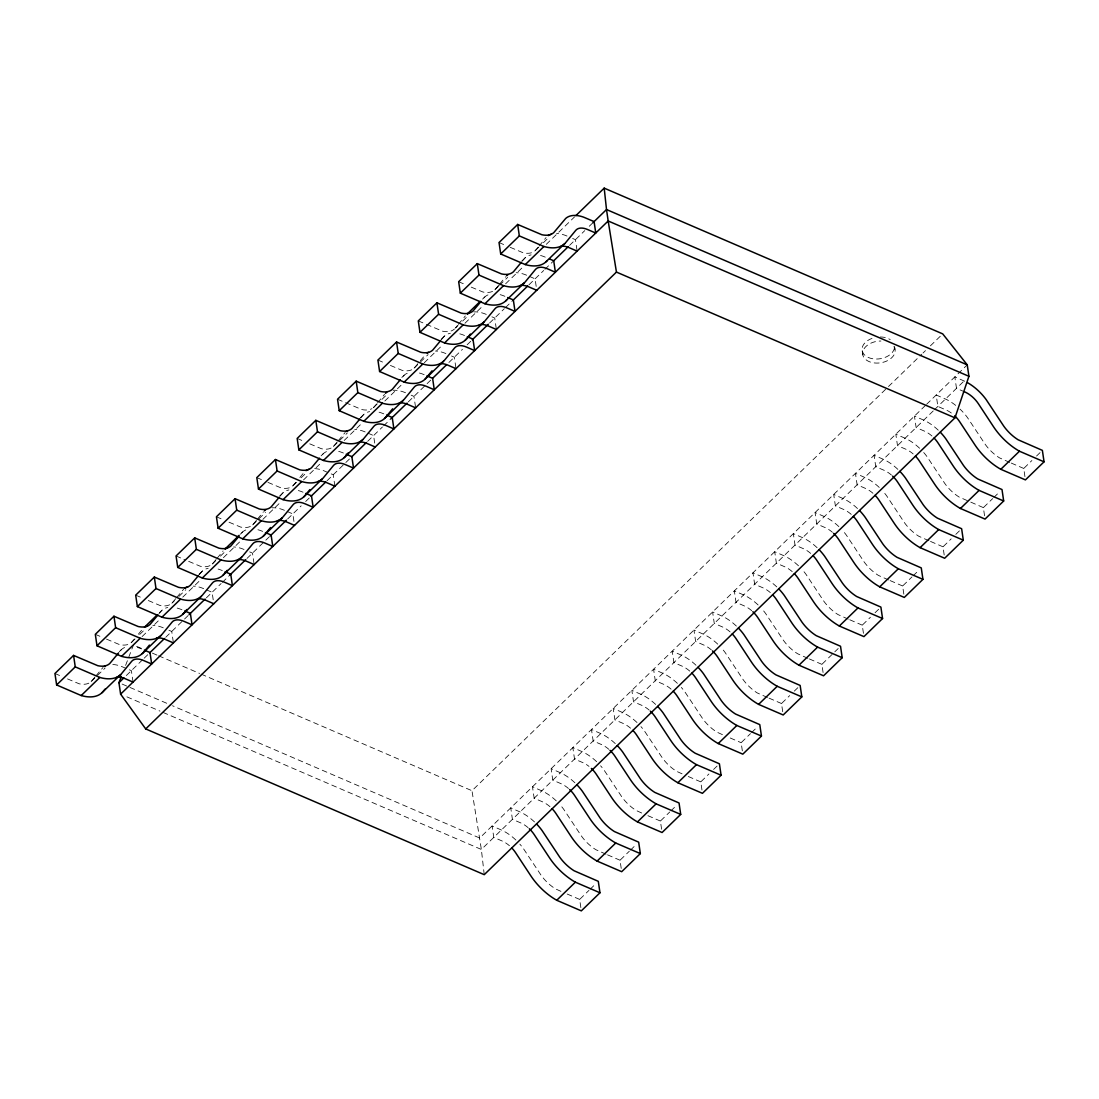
<?xml version="1.0" encoding="UTF-8"?>
<svg xmlns="http://www.w3.org/2000/svg" width="1099" height="1099" viewBox="0 0 1099 1099"><rect width="100%" height="100%" fill="white"/><g stroke="black" fill="none" stroke-linecap="round" stroke-linejoin="round"><path stroke-width="0.75" stroke-dasharray="5 3.75" d="M125.602 665.403L133.46 644.976M94.995 677.025L91.162 681.572A29.316 16.059 45.9 0 1 79.142 683.784L67.437 678.88M95.998 675.803L102.935 667.533M134.38 639.055L131.523 642.393A29.316 16.059 45.9 0 1 119.516 644.605L104.68 638.354M138.364 634.205L142.348 629.356M158.984 613.695L161.938 610.275A34.852 19.095 45.9 0 1 167.79 607.5M175.744 598.667L171.897 603.214A29.316 16.059 45.9 0 1 159.877 605.425L145.054 599.175M176.733 597.458L183.684 589.174M199.359 574.53L202.312 571.095A34.852 19.095 45.9 0 1 208.164 568.32M216.118 559.487L212.272 564.034A29.316 16.059 45.9 0 1 200.252 566.246L183.863 559.322M217.107 558.278L223.083 550.997M256.479 520.308L252.646 524.855A29.316 16.059 45.9 0 1 240.626 527.067L228.922 522.162M257.482 519.099L263.458 511.832M280.094 496.171L283.047 492.737A34.852 19.095 45.9 0 1 288.9 489.962M295.865 482.337L293.007 485.676A29.316 16.059 45.9 0 1 281.001 487.887L264.612 480.964M299.848 477.488L303.832 472.652M337.228 441.949L333.382 446.496A29.316 16.059 45.9 0 1 321.375 448.708L309.657 443.804M338.217 440.74L345.168 432.457M360.843 417.812L363.796 414.378A34.852 19.095 45.9 0 1 369.649 411.603M376.6 403.979L373.756 407.317A29.316 16.059 45.9 0 1 372.904 408.031M377.603 402.77L384.568 394.294M441.592 339.454L444.546 336.019A34.852 19.095 45.9 0 1 450.384 333.258M455.357 328.052L457.349 325.62M458.338 324.411L465.317 315.935M498.712 285.232L494.866 289.779A29.316 16.059 45.9 0 1 482.859 291.991L471.141 287.086M499.715 284.023L505.691 276.756M522.327 261.095L525.281 257.661A34.852 19.095 45.9 0 1 531.133 254.899M538.084 247.261L535.24 250.599A29.316 16.059 45.9 0 1 523.22 252.811L506.831 245.888M539.087 246.052L546.066 237.576M390.406 365.445L402.11 370.349A29.316 16.059 45.9 0 0 414.131 368.138L425.904 354.098M120.602 650.457L121.563 649.454A34.852 19.095 45.9 0 1 127.415 646.679M241.725 532.919L242.687 531.916A34.852 19.095 45.9 0 1 248.525 529.141M322.46 454.56L323.422 453.557A34.852 19.095 45.9 0 1 329.274 450.782M403.209 376.201L404.171 375.199A34.852 19.095 45.9 0 1 410.009 372.437M483.945 297.843L484.906 296.84A34.852 19.095 45.9 0 1 490.758 294.079M119.242 651.707L121.563 649.454M159.616 612.528L161.938 610.275M198.823 574.489L202.312 571.095M240.351 534.183L242.687 531.916M279.558 496.13L283.047 492.737M321.1 455.824L323.422 453.557M360.307 417.771L363.796 414.378M401.836 377.465L404.171 375.199M441.042 339.412L444.546 336.019M482.585 299.107L484.906 296.84M521.791 261.054L525.281 257.661M91.162 681.572L105.133 668.013M131.523 642.393L135.026 639M139.683 634.48L145.508 628.834M171.897 603.214L174.233 600.947M178.89 596.427L185.868 589.655M212.272 564.034L215.761 560.641M220.418 556.121L226.243 550.475M252.646 524.855L265.45 512.422M293.007 485.676L296.51 482.282M301.167 477.763L306.992 472.117M333.382 446.496L347.366 432.937M373.756 407.317L377.245 403.924M381.903 399.404L387.727 393.758M414.131 368.138L428.102 354.579M455.659 327.832L457.995 325.565M462.652 321.045L468.476 315.399M494.866 289.779L498.369 286.386M499.523 285.259L507.683 277.346M535.24 250.599L538.73 247.206M543.401 242.687L548.058 238.167M142.087 636.596L159.328 619.863M182.75 597.142L201.227 579.2M223.413 557.674L241.904 539.733M262.84 519.401L281.33 501.46M303.516 479.933L321.993 462.006M344.179 440.479L362.656 422.538M384.842 401.011L402.097 384.265M424.283 362.739L442.76 344.798M464.946 323.271L483.423 305.343M505.609 283.817L522.863 267.071M546.272 244.349L574.612 216.846M126.33 675.528L143.021 659.345M144.175 658.205L150 652.559M165.729 637.296L190.374 613.379M206.365 597.856L221.133 583.528M222.369 582.333L230.749 574.2M247 558.429L271.123 535.021M287.622 519.003L301.167 505.856M305.659 501.501L311.484 495.841M327.021 480.771L351.859 456.662M367.657 441.331L382.425 427.003M383.661 425.808L392.233 417.483M408.279 401.904L432.608 378.303M448.914 362.478L462.487 349.303M467.144 344.784L472.968 339.124M489.55 323.051L504.317 308.709M505.554 307.514L513.343 299.945M528.949 284.82L543.717 270.478M544.953 269.282L553.717 260.765M569.57 245.379L584.764 230.639M589.27 226.27L594.092 221.586M484.233 874.667L481.362 849.458L471.979 790.717L887.264 387.713M888.5 386.505L921.773 354.221M923.009 353.026L925.468 350.636M930.4 345.855L942.722 333.89M925.385 405.476L479.686 838.015L172.502 705.75M926.622 404.281L967.244 364.854M933.216 410.944L481.362 849.458L161.567 711.767M934.438 409.748L963.988 381.078M580.849 907.595L579.668 899.408L588.982 890.369M590.149 889.242L595.96 883.596M621.223 868.416L620.028 860.229L629.356 851.189M630.51 850.063L636.335 844.417M661.598 829.237L660.403 821.049L669.717 812.01M670.885 810.883L676.709 805.237M701.973 790.057L700.777 781.87L708.924 773.971M713.581 769.451L717.084 766.058M742.347 750.878L741.152 742.69L750.466 733.651M751.634 732.525L757.458 726.879M782.708 711.699L781.513 703.525L789.673 695.612M794.33 691.092L797.819 687.699M823.082 672.519L821.887 664.346L838.194 648.52M863.457 633.34L862.262 625.166L870.408 617.253M875.065 612.734L879.736 608.214M903.831 594.161L902.636 585.987L911.95 576.948M913.118 575.807L918.943 570.161M944.192 554.981L943.011 546.807L951.157 538.895M955.814 534.375L960.471 529.855M984.567 515.802L983.371 507.628L992.685 498.589M993.853 497.449L999.678 491.803M1024.941 476.623L1023.746 468.449L1031.892 460.536M1036.563 456.016L1040.052 452.623M567.002 236.038L565.01 235.255A34.852 19.095 45.9 0 0 556.561 233.524M545.269 257.139L543.263 256.342A34.852 19.095 45.9 0 0 538.908 255.105M526.627 275.217L524.635 274.434A34.852 19.095 45.9 0 0 516.187 272.703M504.894 296.318L502.902 295.521A34.852 19.095 45.9 0 0 498.534 294.285M486.266 314.396L484.261 313.6A34.852 19.095 45.9 0 0 473.916 311.924M464.52 335.497L462.528 334.7A34.852 19.095 45.9 0 0 458.159 333.464M445.892 353.576L443.886 352.779A34.852 19.095 45.9 0 0 435.451 351.062M424.145 374.663L422.153 373.88A34.852 19.095 45.9 0 0 417.799 372.643M405.517 392.755L403.525 391.958A34.852 19.095 45.9 0 0 393.181 390.282M383.785 413.842L381.779 413.059A34.852 19.095 45.9 0 0 377.424 411.823M365.143 431.934L363.151 431.138A34.852 19.095 45.9 0 0 354.702 429.421M343.41 453.022L341.404 452.238A34.852 19.095 45.9 0 0 337.05 451.002M303.036 492.201L301.044 491.418A34.852 19.095 45.9 0 0 296.675 490.181M284.407 510.293L282.402 509.496A34.852 19.095 45.9 0 0 272.057 507.82M262.661 531.38L260.669 530.597A34.852 19.095 45.9 0 0 256.314 529.361M244.033 549.473L242.041 548.676A34.852 19.095 45.9 0 0 233.592 546.959M222.3 570.56L220.295 569.777A34.852 19.095 45.9 0 0 218.083 569.062M203.658 588.652L201.667 587.855A34.852 19.095 45.9 0 0 193.218 586.138M181.926 609.739L179.92 608.956A34.852 19.095 45.9 0 0 175.565 607.72M163.284 627.831L161.292 627.034A34.852 19.095 45.9 0 0 152.843 625.317M141.551 648.918L139.559 648.135A34.852 19.095 45.9 0 0 137.348 647.421M964.702 391.89L956.501 388.359L954.825 376.902L965.293 381.49M572.634 238.456L575.45 239.678L577.126 251.122M499.028 242.536L505.279 245.228M1009.706 462.404L999.513 457.871A29.316 16.059 45.9 0 1 985.199 444.326L967.477 417.593A34.852 19.095 45.9 0 0 959.976 409.075M1011.272 463.077L1023.746 468.449M529.443 276.426L535.089 278.858L536.752 290.301M458.668 281.715L464.904 284.394M983.371 507.628L959.139 497.05A29.316 16.059 45.9 0 1 944.824 483.505L927.103 456.772A34.852 19.095 45.9 0 0 923.572 452.362M491.899 316.814L494.715 318.037L496.377 329.48M418.293 320.894L442.485 331.17A29.316 16.059 45.9 0 0 454.505 328.958M928.957 540.763L918.764 536.23A29.316 16.059 45.9 0 1 904.45 522.684L886.728 495.951A34.852 19.095 45.9 0 0 883.198 491.541M930.523 541.436L943.011 546.807M451.524 355.994L454.34 357.216L456.016 368.66M377.919 360.074L384.155 362.752M888.596 579.942L878.403 575.409A29.316 16.059 45.9 0 1 864.089 561.864L846.354 535.131A34.852 19.095 45.9 0 0 842.823 530.721M890.149 580.602L902.636 585.987M411.15 395.173L413.966 396.396L415.642 407.839M337.544 399.253L361.736 409.529A29.316 16.059 45.9 0 0 371.97 408.636M848.222 619.122L838.029 614.588A29.316 16.059 45.9 0 1 823.714 601.043L805.993 574.31A34.852 19.095 45.9 0 0 802.449 569.9M849.774 619.781L862.262 625.166M367.959 433.143L373.591 435.575L375.267 447.018M297.183 438.432L303.42 441.111M807.847 658.301L797.654 653.768A29.316 16.059 45.9 0 1 783.34 640.222L765.618 613.489A34.852 19.095 45.9 0 0 762.074 609.08M809.414 658.96L821.887 664.346M256.809 477.612L263.046 480.29M767.473 697.467L757.28 692.947A29.316 16.059 45.9 0 1 742.965 679.402L725.244 652.669A34.852 19.095 45.9 0 0 721.713 648.259M769.039 698.14L781.513 703.525M287.224 511.502L292.856 513.92L294.518 525.377M216.434 516.791L222.671 519.47M722.428 734.64L716.919 732.126A29.316 16.059 45.9 0 1 702.604 718.581L684.869 691.848A34.852 19.095 45.9 0 0 681.339 687.438M730.231 737.992L741.152 742.69M249.665 551.89L252.482 553.099L254.157 564.556M176.06 555.97L182.31 558.649M682.053 773.82L676.544 771.306A29.316 16.059 45.9 0 1 662.23 757.761L644.495 731.027A34.852 19.095 45.9 0 0 640.964 726.618M688.29 776.498L700.777 781.87M206.475 589.861L212.107 592.279L213.783 603.736M135.699 595.15L143.488 598.502M641.679 812.999L636.17 810.485A29.316 16.059 45.9 0 1 621.855 796.94L604.134 770.207A34.852 19.095 45.9 0 0 600.59 765.797M647.929 815.678L660.403 821.049M168.93 630.249L171.746 631.458L173.408 642.915M136.606 646.322L142.897 649.042M152.349 653.108L157.075 655.141M158.654 655.815L199.592 673.44M201.158 674.127L471.979 790.717M95.325 634.329L103.127 637.681M605.989 854.184L595.795 849.664A29.316 16.059 45.9 0 1 581.481 836.119L563.76 809.372A34.852 19.095 45.9 0 0 560.229 804.976M607.555 854.857L620.028 860.229M122.099 684.059L128.391 686.765M129.97 687.438L170.922 705.077M126.921 696.862L159.987 711.094M54.95 673.495L61.187 676.187M560.943 891.358L555.435 888.844A29.316 16.059 45.9 0 1 541.12 875.299L523.385 848.552A34.852 19.095 45.9 0 0 519.854 844.156M567.18 894.036L579.668 899.408M894.6 346.57L894.984 349.262M862.207 350.801L862.797 354.853M334.893 486.198L333.231 474.754L322.776 470.317A34.852 19.095 45.9 0 0 314.341 468.6M133.034 682.094L131.372 670.637L120.917 666.214A34.852 19.095 45.9 0 0 112.483 664.497M894.421 348.081A16.348 10.894 -8.3 0 1 868.485 357.532A16.348 10.894 -8.3 0 1 871.988 338.423M880.326 336.981A16.348 10.894 -8.3 0 1 890.217 339.605M893.872 346.597A16.348 10.894 -8.3 0 1 882.511 362.45A16.348 10.894 -8.3 0 1 862.66 353.905A16.348 10.894 -8.3 0 1 880.917 341.02M717.757 644.151A34.852 19.095 45.9 0 0 704.432 634.645L693.964 630.057L695.64 641.514L703.841 645.044A19.315 10.578 45.9 0 1 711.314 649.839M736.385 626.073A34.852 19.095 45.9 0 0 723.073 616.553L712.605 611.978L714.268 623.421L722.469 626.952A19.315 10.578 45.9 0 1 731.11 632.818M677.382 683.331A34.852 19.095 45.9 0 0 664.071 673.824L653.589 669.236L655.265 680.693L663.466 684.224A19.315 10.578 45.9 0 1 672.107 690.076M696.01 665.252A34.852 19.095 45.9 0 0 682.699 655.732L672.231 651.158L673.893 662.601L682.094 666.131A19.315 10.578 45.9 0 1 690.735 671.997M758.118 604.972A34.852 19.095 45.9 0 0 744.806 595.466L734.338 590.877L736.014 602.334L744.202 605.865A19.315 10.578 45.9 0 1 751.675 610.659M776.759 586.893A34.852 19.095 45.9 0 0 763.434 577.373L752.966 572.799L754.642 584.242L762.843 587.773A19.315 10.578 45.9 0 1 770.317 592.581M637.008 722.51A34.852 19.095 45.9 0 0 623.696 713.004L613.228 708.415L614.891 719.872L623.092 723.403A19.315 10.578 45.9 0 1 630.565 728.197M655.636 704.432A34.852 19.095 45.9 0 0 642.324 694.911L631.856 690.337L633.532 701.78L641.72 705.311A19.315 10.578 45.9 0 1 649.193 710.119M798.492 565.793A34.852 19.095 45.9 0 0 785.181 556.286L774.713 551.698L776.375 563.155L784.576 566.686A19.315 10.578 45.9 0 1 793.217 572.538M817.12 547.714A34.852 19.095 45.9 0 0 803.809 538.208L793.341 533.619L795.017 545.063L803.204 548.593A19.315 10.578 45.9 0 1 810.677 553.401M596.633 761.689A34.852 19.095 45.9 0 0 583.322 752.183L572.854 747.595L574.516 759.052L582.717 762.569A19.315 10.578 45.9 0 1 588.995 766.374M615.275 743.597A34.852 19.095 45.9 0 0 601.95 734.091L591.482 729.516L593.158 740.96L601.359 744.49A19.315 10.578 45.9 0 1 608.832 749.298M838.867 526.613A34.852 19.095 45.9 0 0 825.555 517.107L815.073 512.519L816.749 523.976L824.951 527.506A19.315 10.578 45.9 0 1 832.424 532.301M857.495 508.535A34.852 19.095 45.9 0 0 844.183 499.028L833.715 494.44L835.377 505.883L843.579 509.414A19.315 10.578 45.9 0 1 852.22 515.28M879.241 487.434A34.852 19.095 45.9 0 0 865.916 477.928L855.448 473.353L857.124 484.796L865.325 488.327A19.315 10.578 45.9 0 1 873.966 494.179M897.869 469.355A34.852 19.095 45.9 0 0 884.558 459.849L874.09 455.261L875.752 466.718L883.953 470.235A19.315 10.578 45.9 0 1 891.426 475.043M515.898 840.048A34.852 19.095 45.9 0 0 502.586 830.542L492.105 825.953L493.781 837.397L501.982 840.927A19.315 10.578 45.9 0 1 509.455 845.735M534.526 821.956A34.852 19.095 45.9 0 0 521.214 812.449L510.747 807.875L512.409 819.318L520.61 822.849A19.315 10.578 45.9 0 1 528.083 827.657M556.273 800.869A34.852 19.095 45.9 0 0 542.947 791.362L532.479 786.774L534.155 798.217L542.343 801.748A19.315 10.578 45.9 0 1 550.984 807.614M574.901 782.776A34.852 19.095 45.9 0 0 561.589 773.27L551.107 768.696L552.783 780.139L560.985 783.669A19.315 10.578 45.9 0 1 568.458 788.478M955.704 405.38A34.852 19.095 45.9 0 0 946.665 399.569L936.197 394.994L937.859 406.438L946.06 409.968A19.315 10.578 45.9 0 1 952.338 413.774M919.602 448.255A34.852 19.095 45.9 0 0 906.29 438.748L895.822 434.174L897.498 445.617L905.686 449.148A19.315 10.578 45.9 0 1 913.159 453.942M938.244 430.176A34.852 19.095 45.9 0 0 924.932 420.67L914.45 416.081L916.126 427.538L924.328 431.069A19.315 10.578 45.9 0 1 932.969 436.921"/><path stroke-width="1.5" d="M121.371 676.407L118.953 682.699L120.615 694.142L145.7 728.925L484.233 874.667L954.962 417.84L968.92 376.298L967.244 364.854L942.722 333.89L604.189 188.135L575.849 215.651M118.61 652.875L109.79 663.48A29.316 16.059 45.9 0 1 97.77 665.692L73.578 655.416L54.95 673.495L56.626 684.952L81.216 695.543A44.853 24.576 45.9 0 0 103.086 691.518L105.064 689.1M157.995 614.918L150.165 624.314A29.316 16.059 45.9 0 1 138.144 626.512L113.953 616.237L95.325 634.329L96.987 645.772L121.591 656.364A44.853 24.576 45.9 0 0 143.447 652.339L149.423 645.086M198.356 575.739L190.539 585.135A29.316 16.059 45.9 0 1 178.519 587.333L154.327 577.057L135.699 595.15L137.361 606.593L161.965 617.185A44.853 24.576 45.9 0 0 183.821 613.16L186.803 609.533M238.73 536.559L230.9 545.956A29.316 16.059 45.9 0 1 218.893 548.154L194.702 537.878L176.06 555.97L177.736 567.414L202.326 578.005A44.853 24.576 45.9 0 0 224.196 573.98L227.177 570.354M279.105 497.38L271.274 506.776A29.316 16.059 45.9 0 1 259.254 508.974L235.062 498.699L216.434 516.791L218.11 528.234L242.7 538.826A44.853 24.576 45.9 0 0 264.571 534.801L270.533 527.547M319.479 458.201L311.649 467.597A29.316 16.059 45.9 0 1 299.629 469.795L275.437 459.519L256.809 477.612L258.471 489.055L283.075 499.647A44.853 24.576 45.9 0 0 304.931 495.622L309.904 489.577M359.84 419.021L352.023 428.418A29.316 16.059 45.9 0 1 340.003 430.629L315.811 420.34L297.183 438.432L298.846 449.876L323.449 460.467A44.853 24.576 45.9 0 0 345.306 456.442L348.287 452.815M400.215 379.842L392.384 389.238A29.316 16.059 45.9 0 1 380.378 391.45L356.186 381.161L337.544 399.253L339.22 410.696L363.81 421.288A44.853 24.576 45.9 0 0 385.68 417.263L392.645 408.801M440.589 340.663L432.759 350.059A29.316 16.059 45.9 0 1 420.738 352.271L396.56 341.995L377.919 360.074L379.595 371.517L404.185 382.109A44.853 24.576 45.9 0 0 426.055 378.083L432.017 370.83M480.964 301.483L473.133 310.88A29.316 16.059 45.9 0 1 461.113 313.091L436.921 302.816L418.293 320.894L419.955 332.338L444.559 342.929A44.853 24.576 45.9 0 0 466.416 338.904L470.399 334.069M521.338 262.304L513.508 271.7A29.316 16.059 45.9 0 1 501.487 273.912L477.296 263.636L458.668 281.715L460.33 293.158L484.934 303.75A44.853 24.576 45.9 0 0 506.79 299.725M517.67 224.457L519.332 235.9L543.936 246.492A44.853 24.576 45.9 0 0 565.793 242.467L575.739 230.378A19.315 10.578 45.9 0 1 587.553 229.512L595.754 233.043L594.092 221.586L583.638 217.162A34.852 19.095 45.9 0 0 565.655 218.481L553.869 232.521A29.316 16.059 45.9 0 1 541.862 234.733L517.67 224.457L499.028 242.536L500.704 253.979L525.295 264.571A44.853 24.576 45.9 0 0 547.165 260.559M56.626 684.952L75.254 666.873L73.578 655.416M96.987 645.772L115.629 627.694L113.953 616.237M137.361 606.593L155.989 588.514L154.327 577.057M177.736 567.414L196.364 549.335L194.702 537.878M218.11 528.234L236.738 510.156L235.062 498.699M258.471 489.055L277.113 470.976L275.437 459.519M298.846 449.876L317.487 431.797L315.811 420.34M339.22 410.696L357.848 392.618L356.186 381.161M379.595 371.517L398.223 353.438L396.56 341.995M419.955 332.338L438.597 314.259L436.921 302.816M460.33 293.158L478.972 275.08L477.296 263.636M500.704 253.979L519.332 235.9M144.477 627.227L157.281 614.794M225.213 548.868L239.184 535.309M467.446 313.792L480.249 301.36M81.216 695.543L99.844 677.451A44.853 24.576 45.9 0 0 121.714 673.44L131.66 661.337A19.315 10.578 45.9 0 1 143.474 660.472L151.676 664.002L150 652.559L144.367 650.127M121.591 656.364L140.219 638.272A44.853 24.576 45.9 0 0 162.089 634.26L172.035 622.171A19.315 10.578 45.9 0 1 183.849 621.292L192.05 624.823L190.374 613.379L184.742 610.948M161.965 617.185L180.593 599.092A44.853 24.576 45.9 0 0 202.45 595.081L212.395 582.992A19.315 10.578 45.9 0 1 224.21 582.113L232.411 585.643L230.749 574.2L225.116 571.782M202.326 578.005L220.968 559.913A44.853 24.576 45.9 0 0 242.824 555.902L252.77 543.813A19.315 10.578 45.9 0 1 264.584 542.947L272.786 546.464L271.123 535.021L265.477 532.603M242.7 538.826L261.328 520.747A44.853 24.576 45.9 0 0 283.199 516.722L293.145 504.633A19.315 10.578 45.9 0 1 304.959 503.768L313.16 507.285L311.484 495.841L305.852 493.424M283.075 499.647L301.703 481.568A44.853 24.576 45.9 0 0 323.573 477.543L333.519 465.454A19.315 10.578 45.9 0 1 345.333 464.589L353.535 468.119L351.859 456.662L346.226 454.244M323.449 460.467L342.077 442.389A44.853 24.576 45.9 0 0 363.934 438.364L373.894 426.275A19.315 10.578 45.9 0 1 385.708 425.409L393.895 428.94L392.233 417.483L386.601 415.065M363.81 421.288L382.452 403.209A44.853 24.576 45.9 0 0 404.308 399.184L414.254 387.095A19.315 10.578 45.9 0 1 426.069 386.23L434.27 389.76L432.608 378.303L426.962 375.885M404.185 382.109L422.813 364.03A44.853 24.576 45.9 0 0 444.683 360.005L454.629 347.916A19.315 10.578 45.9 0 1 466.443 347.05L474.644 350.581L472.968 339.124L467.336 336.706M444.559 342.929L463.187 324.851A44.853 24.576 45.9 0 0 485.057 320.826L495.003 308.737A19.315 10.578 45.9 0 1 506.818 307.871L515.019 311.402L513.343 299.945L507.711 297.527M484.934 303.75L503.562 285.671A44.853 24.576 45.9 0 0 525.432 281.646L535.378 269.557A19.315 10.578 45.9 0 1 547.192 268.692L555.38 272.222L553.717 260.765L549.486 258.952M525.295 264.571L543.936 246.492M101.932 692.755L120.56 674.676M142.293 653.575L160.935 635.497M182.668 614.396L201.309 596.317M223.042 575.217L241.67 557.138M263.417 536.037L282.045 517.959M303.777 496.858L322.419 478.779M344.152 457.679L362.794 439.6M384.526 418.499L403.154 400.421M424.901 379.32L443.529 361.241M465.275 340.14L483.903 322.062M505.636 300.961L524.278 282.883M546.011 261.782L564.639 243.703M118.953 682.699L123.871 677.918M149.725 652.82L164.507 638.492M189.124 614.588L205.128 599.051M229.76 575.162L245.764 559.625M270.381 535.735L286.399 520.198M311.017 496.295L325.799 481.966M351.653 456.868L366.42 442.526M391.052 418.637L407.056 403.099M432.91 378.015L446.455 364.868M472.309 339.77L488.313 324.246M512.931 300.343L527.712 286.001M553.566 260.916L568.348 246.574M592.965 222.685L606.511 209.538L604.189 188.135M120.615 694.142L608.173 220.981L606.511 209.538L967.244 364.854M145.7 728.925L616.443 272.085L608.173 220.981L968.92 376.298M556.74 900.273L575.368 882.181L599.972 892.773L581.33 910.865L556.74 900.273A44.853 24.576 45.9 0 1 530.693 875.628L515.651 852.769A19.315 10.578 45.9 0 0 511.736 847.906M597.114 861.094L615.742 843.015L640.332 853.593L621.704 871.686L597.114 861.094A44.853 24.576 45.9 0 1 571.068 836.449L556.012 813.59A19.315 10.578 45.9 0 0 552.11 808.727M637.475 821.915L656.117 803.836L680.707 814.414L662.079 832.506L637.475 821.915A44.853 24.576 45.9 0 1 611.429 797.27L596.386 774.41A19.315 10.578 45.9 0 0 591.358 768.435M677.849 782.735L696.478 764.657L721.081 775.235L702.44 793.327L677.849 782.735A44.853 24.576 45.9 0 1 651.803 758.09L636.761 735.231A19.315 10.578 45.9 0 0 632.859 730.368M718.224 743.556L736.852 725.477L761.456 736.069L742.814 754.148L718.224 743.556A44.853 24.576 45.9 0 1 692.178 718.911L677.135 696.052A19.315 10.578 45.9 0 0 673.22 691.189M758.598 704.377L777.227 686.298L801.817 696.89L783.189 714.968L758.598 704.377A44.853 24.576 45.9 0 1 732.552 679.731L717.51 656.872A19.315 10.578 45.9 0 0 712.482 650.896M798.959 665.197L817.601 647.119L842.191 657.71L823.563 675.789L798.959 665.197A44.853 24.576 45.9 0 1 772.913 640.552L757.87 617.693A19.315 10.578 45.9 0 0 752.842 611.717M839.334 626.018L857.976 607.939L882.566 618.531L863.938 636.609L839.334 626.018A44.853 24.576 45.9 0 1 813.287 601.373L798.245 578.514A19.315 10.578 45.9 0 0 794.343 573.651M879.708 586.839L898.336 568.76L922.94 579.352L904.298 597.43L879.708 586.839A44.853 24.576 45.9 0 1 853.662 562.193L838.619 539.348A19.315 10.578 45.9 0 0 833.591 533.358M920.083 547.659L938.711 529.581L963.301 540.172L944.673 558.251L920.083 547.659A44.853 24.576 45.9 0 1 894.036 523.014L878.994 500.169A19.315 10.578 45.9 0 0 875.079 495.292M960.444 508.48L979.085 490.401L1003.675 500.993L985.047 519.071L960.444 508.48A44.853 24.576 45.9 0 1 934.411 483.835L919.355 460.989A19.315 10.578 45.9 0 0 915.453 456.112M1000.818 469.3L1019.46 451.222L1044.05 461.814L1025.422 479.892L1000.818 469.3A44.853 24.576 45.9 0 1 974.772 444.655L959.729 421.81A19.315 10.578 45.9 0 0 954.701 415.82M577.126 251.122L568.925 247.591A19.315 10.578 45.9 0 0 560.957 246.3M616.443 272.085L954.962 417.84M536.752 290.301L528.55 286.77A19.315 10.578 45.9 0 0 520.583 285.479M478.972 275.08L503.562 285.671M496.377 329.48L488.19 325.95A19.315 10.578 45.9 0 0 481.197 324.521M438.597 314.259L463.187 324.851M456.016 368.66L447.815 365.129A19.315 10.578 45.9 0 0 439.834 363.838M398.223 353.438L422.813 364.03M415.642 407.839L407.441 404.308A19.315 10.578 45.9 0 0 399.459 403.017M357.848 392.618L382.452 403.209M375.267 447.018L367.066 443.488A19.315 10.578 45.9 0 0 360.087 442.059M317.487 431.797L342.077 442.389M334.893 486.198L326.691 482.667A19.315 10.578 45.9 0 0 317.803 481.596M277.113 470.976L301.703 481.568M294.518 525.377L286.331 521.846A19.315 10.578 45.9 0 0 277.429 520.775M236.738 510.156L261.328 520.747M254.157 564.556L245.956 561.026A19.315 10.578 45.9 0 0 237.975 559.721M196.364 549.335L220.968 559.913M213.783 603.736L205.582 600.205A19.315 10.578 45.9 0 0 197.614 598.9M155.989 588.514L180.593 599.092M173.408 642.915L165.207 639.384A19.315 10.578 45.9 0 0 156.305 638.313M115.629 627.694L140.219 638.272M133.034 682.094L124.846 678.564A19.315 10.578 45.9 0 0 116.865 677.259M75.254 666.873L99.844 677.451M1044.05 461.814L1042.374 450.37L1018.141 439.792A29.316 16.059 45.9 0 1 1003.827 426.247L986.105 399.514A34.852 19.095 45.9 0 0 967.587 382.713M1003.675 500.993L1002.013 489.536L977.78 478.972A29.316 16.059 45.9 0 1 963.466 465.427L945.731 438.693A34.852 19.095 45.9 0 0 940.263 432.182M963.301 540.172L961.639 528.715L937.406 518.151A29.316 16.059 45.9 0 1 923.091 504.606L905.356 477.873A34.852 19.095 45.9 0 0 899.889 471.361M922.94 579.352L921.264 567.895L897.031 557.33A29.316 16.059 45.9 0 1 882.717 543.785L864.995 517.038A34.852 19.095 45.9 0 0 859.528 510.54M882.566 618.531L880.89 607.074L856.657 596.51A29.316 16.059 45.9 0 1 842.342 582.965L824.621 556.218A34.852 19.095 45.9 0 0 819.153 549.72M842.191 657.71L840.529 646.253L816.282 635.689A29.316 16.059 45.9 0 1 801.982 622.144L784.246 595.397A34.852 19.095 45.9 0 0 778.779 588.899M801.817 696.89L800.154 685.433L775.921 674.868A29.316 16.059 45.9 0 1 761.607 661.323L743.872 634.576A34.852 19.095 45.9 0 0 738.404 628.078M761.456 736.069L759.78 724.612L735.547 714.048A29.316 16.059 45.9 0 1 721.232 700.503L703.511 673.756A34.852 19.095 45.9 0 0 698.044 667.258M721.081 775.235L719.405 763.791L695.172 753.227A29.316 16.059 45.9 0 1 680.858 739.682L663.137 712.935A34.852 19.095 45.9 0 0 657.669 706.437M680.707 814.414L679.045 802.971L654.798 792.406A29.316 16.059 45.9 0 1 640.483 778.861L622.762 752.114A34.852 19.095 45.9 0 0 617.295 745.617M640.332 853.593L638.67 842.15L614.437 831.572A29.316 16.059 45.9 0 1 600.123 818.027L582.388 791.294A34.852 19.095 45.9 0 0 576.92 784.796M599.972 892.773L598.296 881.329L574.063 870.751A29.316 16.059 45.9 0 1 559.748 857.206L542.027 830.473A34.852 19.095 45.9 0 0 536.559 823.975M306.03 470.674A34.852 19.095 45.9 0 1 308.97 469.287M777.227 686.298A44.853 24.576 45.9 0 1 751.18 661.653L736.138 638.794A19.315 10.578 45.9 0 0 732.236 633.931M736.852 725.477A44.853 24.576 45.9 0 1 710.806 700.832L695.763 677.973A19.315 10.578 45.9 0 0 691.862 673.11M264.419 510.815A34.852 19.095 45.9 0 1 265.67 509.854M346.405 431.495A34.852 19.095 45.9 0 1 347.806 430.712M817.601 647.119A44.853 24.576 45.9 0 1 791.555 622.474L776.512 599.614A19.315 10.578 45.9 0 0 772.597 594.751M225.295 549.033A34.852 19.095 45.9 0 1 226.682 548.25M696.478 764.657A44.853 24.576 45.9 0 1 670.431 740.012L655.389 717.152A19.315 10.578 45.9 0 0 650.361 711.177M385.529 393.277A34.852 19.095 45.9 0 1 386.779 392.316M857.976 607.939A44.853 24.576 45.9 0 1 831.929 583.294L816.873 560.435A19.315 10.578 45.9 0 0 812.972 555.572M184.92 588.212A34.852 19.095 45.9 0 1 187.86 586.825M656.117 803.836A44.853 24.576 45.9 0 1 630.07 779.177L615.028 756.332A19.315 10.578 45.9 0 0 610 750.356M898.336 568.76A44.853 24.576 45.9 0 1 872.29 544.115L857.247 521.256A19.315 10.578 45.9 0 0 853.346 516.393M427.154 353.136A34.852 19.095 45.9 0 1 428.541 352.353M938.711 529.581A44.853 24.576 45.9 0 1 912.665 504.936L897.622 482.076A19.315 10.578 45.9 0 0 892.594 476.101M479.288 324.892A19.315 10.578 45.9 0 1 480.208 324.658M467.515 313.971A34.852 19.095 45.9 0 1 468.916 313.174M548.264 235.612A34.852 19.095 45.9 0 1 551.19 234.211M506.653 275.753A34.852 19.095 45.9 0 1 507.889 274.791M145.947 626.609A34.852 19.095 45.9 0 1 147.486 626.004M104.171 666.571A34.852 19.095 45.9 0 1 105.573 665.788M575.368 882.181A44.853 24.576 45.9 0 1 549.321 857.536L534.279 834.691A19.315 10.578 45.9 0 0 529.251 828.715M615.742 843.015A44.853 24.576 45.9 0 1 589.696 818.357L574.653 795.511A19.315 10.578 45.9 0 0 569.625 789.535M1019.46 451.222A44.853 24.576 45.9 0 1 993.414 426.577L978.371 403.718A19.315 10.578 45.9 0 0 964.702 391.89M979.085 490.401A44.853 24.576 45.9 0 1 953.039 465.756L937.996 442.897A19.315 10.578 45.9 0 0 934.081 438.034"/></g></svg>
